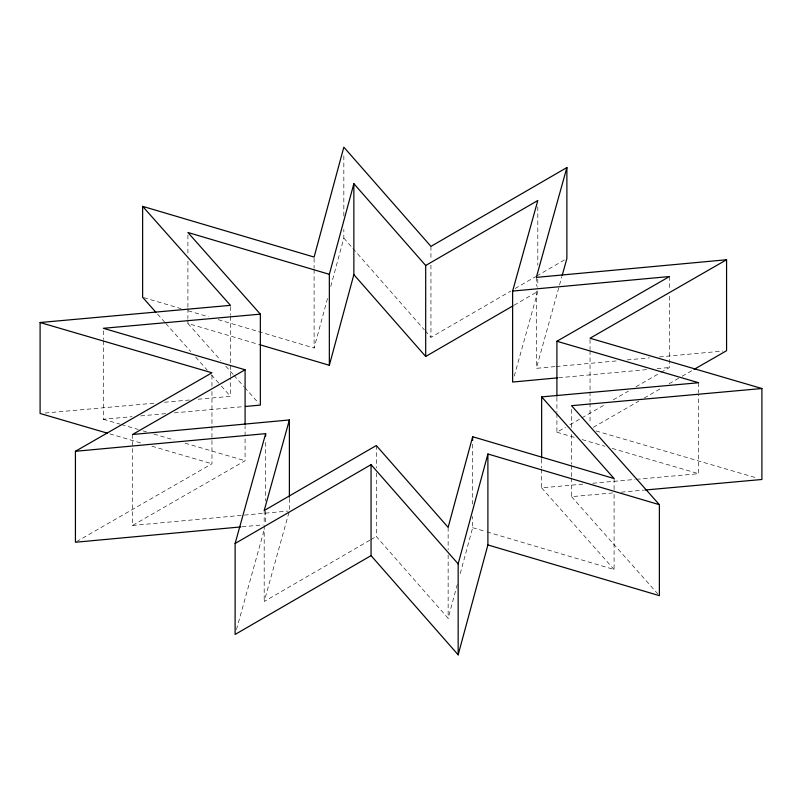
<?xml version="1.0" encoding="UTF-8"?>
<svg xmlns="http://www.w3.org/2000/svg" width="802" height="802" viewBox="0 0 802 802"><rect width="100%" height="100%" fill="white"/><g stroke="black" fill="none" stroke-linecap="round" stroke-linejoin="round"><path stroke-width="0.6" stroke-dasharray="4.01 3.01" d="M218.174 319.647L314.103 348.018L327.828 297.301M330.765 286.424L343.837 238.114L343.837 229.392M376.308 472.949L376.308 536.498L448.138 618.322L457.3 584.488M460.238 573.61L472.659 527.686L472.659 516.468M236.46 629.62L264.65 528.237M369.842 540.247L264.189 601.5L289.051 512.117M514.272 376.078L537.811 291.457L537.811 287.717M554.994 366.614L536.337 368.349L561.851 276.62M425.19 330.785L430.945 337.341L510.784 291.046M515.095 288.54L535.596 276.66M536.678 276.028L564.728 259.768M514.092 305.211L537.811 291.457M370.915 539.626L376.308 536.498M76.511 541.631L211.959 463.767L211.959 426.383M132.49 434.504L132.49 525.47L245.091 460.739L245.091 425.852M556.909 413.531L556.909 432.228L565.57 427.245M569.901 424.759L580.728 418.534M581.811 417.912L605.63 404.218M613.209 399.857L628.367 391.145M635.946 386.785L659.765 373.1M660.848 372.469L669.51 367.496L669.51 295.226M593.29 427.326L638.803 401.16M644.217 398.053L661.56 388.078M669.139 383.727L681.058 376.87M682.151 376.248L692.978 370.023M556.237 366.504L617.159 360.85M627.104 359.928L649.49 357.852M659.434 356.93L722.843 351.055M558.693 377.772L647.094 369.572M657.059 368.649L669.51 367.496M132.49 525.47L288.139 511.044M242.034 526.814L263.176 524.849M45.072 413.03L154.565 403.155M164.52 402.263L190.645 399.907M198.114 399.236L230.465 396.318L230.465 377.622M103.358 340.76L103.358 419.266L132.009 416.679M140.731 415.897L165.653 413.652M174.375 412.86L244.159 406.564M541.651 469.17L541.651 487.857L582.763 484.147M592.738 483.245L635.094 479.426M636.347 479.315L698.642 473.701L698.642 393.952M571.535 477.962L571.535 496.649L612.598 492.949M621.309 492.157L643.705 490.142M596.056 430.955L757.088 478.072M556.909 432.228L574.924 437.501M582.132 439.606L604.959 446.283M612.167 448.388L698.642 473.701M103.358 419.266L120.17 424.188M121.373 424.539L138.185 429.461M142.997 430.864L146.596 431.917M153.804 434.022L174.224 439.997M185.031 443.165L245.091 460.739M109.804 433.872L141.052 443.025M151.869 446.183L211.959 463.767M143.819 297.662L181.001 308.66M188.189 310.785L208.58 316.81M187.909 319.717L187.909 323.457L258.625 344.369M472.659 527.686L485.852 531.586M487.045 531.937L614.091 569.51L614.091 491.004M571.535 496.649L657.72 593.791M541.651 487.857L614.091 569.51M187.909 323.457L220.841 360.569M225.773 366.133L233.181 374.484M234.014 375.416L243.888 386.554M244.71 387.476L258.705 403.256M157.543 314.123L165.001 322.524M165.824 323.467L190.686 351.487M195.658 357.09L207.257 370.163M211.407 374.835L220.52 385.11M221.342 386.043L230.465 396.318M343.837 238.114L352.058 247.477M352.88 248.419L424.368 329.853M698.642 382.734L698.642 392.699M669.51 276.53L669.51 290.234M614.091 478.543L614.091 489.761M590.041 339.477L590.041 349.441M590.041 350.695L590.041 390.564M590.041 391.817L590.041 401.782M590.041 403.025L590.041 422.965M571.535 409.421L571.535 428.118M571.535 434.343L571.535 464.248M571.535 465.501L571.535 476.709M556.909 397.331L556.909 412.288M541.651 459.195L541.651 467.917M537.811 206.726L537.811 265.292M537.811 278.996L537.811 286.474M536.337 277.382L536.337 286.103M536.337 291.086L536.337 368.349M472.659 444.198L472.659 504.007M448.138 527.365L448.138 549.791M448.138 554.773L448.138 618.322M430.945 246.374L430.945 260.079M430.945 265.071L430.945 337.341M376.308 445.531L376.308 467.957M343.837 155.879L343.837 216.931M314.103 258.304L314.103 268.269M314.103 269.522L314.103 348.018M289.382 498.463L289.382 509.681M265.662 442.383L265.662 500.939M265.662 510.914L265.662 524.618M264.189 510.543L264.189 524.247M264.189 525.49L264.189 601.5M230.465 306.595L230.465 315.316M230.465 316.569L230.465 376.379M211.959 375.296L211.959 386.514M211.959 391.496L211.959 425.14M187.909 234.986L187.909 254.926M187.909 261.151L187.909 307.256M187.909 308.499L187.909 318.474M103.358 330.795L103.358 339.517"/><path stroke-width="1.2" d="M259.818 344.72L329.341 365.281L329.341 274.314L353.862 183.678L425.692 265.502L425.692 356.469L513.019 305.833M329.341 365.281L353.862 274.635L353.862 183.678M556.909 396.088L556.909 341.261L698.642 382.734L541.651 396.89L614.091 478.543L472.659 436.719L448.138 527.365L376.308 445.531L264.189 510.543L289.382 419.957L132.49 434.504L245.091 369.772L245.091 424.599M371.055 555.626L235.116 634.452L235.116 543.485L371.055 464.659L371.055 555.626L458.163 654.843L458.163 563.886L487.897 453.982L659.374 504.689L659.374 595.655L487.897 544.939L487.897 453.982M458.163 654.843L487.897 544.939M235.116 543.485L265.662 433.651L75.428 451.295L75.428 542.252L240.79 526.924M557.44 377.882L512.618 382.043L512.618 291.076L537.811 200.5L425.692 265.502M155.879 312.259L142.626 297.311L142.626 206.345L314.103 257.061L343.837 147.157L430.945 246.374L566.884 167.548L536.337 277.382L726.572 259.748L726.572 350.705L694.061 369.391M562.192 275.407L566.884 258.515L566.884 167.548M75.428 451.295L211.959 372.8L40.1 322.514L40.1 413.481L107.398 433.17M556.909 341.261L669.51 276.53L512.618 291.076M726.572 259.748L590.041 338.233L761.9 388.519L761.9 479.486L644.948 490.032M40.1 322.514L230.465 305.351L142.626 206.345M245.402 406.454L260.349 405.11L260.349 314.143L103.358 328.299L245.091 369.772M761.9 388.519L571.535 405.682L659.374 504.689M329.341 274.314L187.909 232.49L260.349 314.143M353.862 274.635L425.692 356.469M371.055 464.659L458.163 563.886M541.651 396.89L541.651 457.952M472.659 436.719L472.659 440.458M289.382 419.957L289.382 497.22M265.662 433.651L265.662 436.148"/></g></svg>
